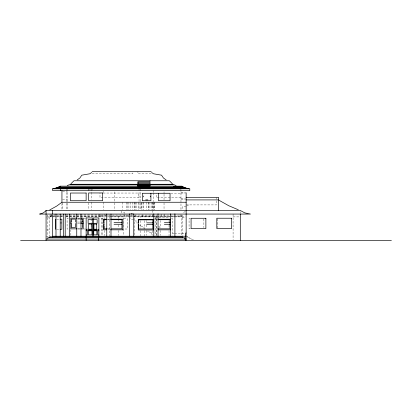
<?xml version="1.0" encoding="UTF-8"?>
<svg xmlns="http://www.w3.org/2000/svg" width="412" height="412" viewBox="0 0 412 412"><rect width="100%" height="100%" fill="white"/><g stroke="black" fill="none" stroke-linecap="round" stroke-linejoin="round"><path stroke-width="0.31" stroke-dasharray="2.06 1.54" d="M106.147 214.637L105.57 216.115M136.022 214.837L135.383 216.233M51.464 214.873L50.882 215.558L50.882 216.82M92.005 190.21L92.406 189.489M185.287 211.397L182.701 213.174M50.939 216.058L51.927 215.543M99.349 214.77L98.849 214.956L98.849 215.543L99.838 216.058M92.128 173.828L132.87 173.828L132.87 171.655M151.204 173.828L137.927 173.828L137.927 171.655M88.534 189.937L91.474 189.937M62.552 191.709L67.398 191.709M180.976 192.775L185.57 192.775M103.196 193.043L138.561 193.043L138.561 197.812L99.982 197.812L99.982 193.043M180.976 193.058L185.57 193.058M170.831 193.29L180.925 193.29M180.925 197.812L156.318 197.812L156.318 193.29M180.976 198.589L185.57 198.589M62.552 199.284L67.398 199.284M180.976 199.573L185.57 199.573M186.142 204.903L216.604 204.903L216.604 197.441M186.765 205.423L188.196 205.423L188.196 204.903M186.142 206.53L182.511 206.53L182.511 208.637L180.976 208.637M50.46 214.884L55.069 214.884M55.594 214.884L62.696 214.884M65.869 214.884L100.317 214.884M104.777 215.013L107.3 215.013M107.929 215.013L126.875 215.013L126.875 216.125M51.454 215.059L47.22 215.059L47.22 236.231M53.05 215.059L62.866 215.059M65.977 215.059L182.171 215.059L182.171 236.231M126.875 215.96L128.796 215.96M130.043 215.96L134.842 215.96L134.842 236.231M62.984 216.058L49.522 216.058L49.522 236.231M65.879 216.058L101.254 216.058M104.777 216.115L129.038 216.115M129.662 216.115L181.409 216.115L181.409 235.613M134.842 216.233L182.171 216.233M110.622 216.444L123.615 216.444L123.615 235.597M49.522 216.82L62.959 216.82M65.905 216.82L102.346 216.82M46.7 216.892L51.201 216.892M51.845 216.892L58.911 216.892M59.555 216.892L62.768 216.892M65.982 216.892L80.119 216.892M80.757 216.892L105.822 216.892M106.461 216.892L132.808 216.892M133.452 216.892L152.728 216.892M153.372 216.892L173.931 216.892M174.575 216.892L185.498 216.892M233.084 216.892L240.299 216.892M155.705 217.582L158.244 217.582M158.883 217.582L169.038 217.582M182.171 217.582L185.575 217.582M46.638 217.917L49.522 217.917M77.636 218.118L80.113 218.118M68.361 218.206L67.094 218.206L67.094 229.01L68.361 229.01M77.842 218.206L80.613 218.206M83.718 218.206L85.567 218.206M190.354 218.448L189.067 218.448L189.067 228.784L190.354 228.784M101.254 218.556L103.015 218.556M123.703 218.793L127.504 218.793L127.504 229.01L123.703 229.01M154.768 218.793L158.615 218.793M171.444 218.793L172.726 218.793L172.726 235.613M77.631 219.102L80.088 219.102M56.588 219.194L58.937 219.194M107.856 219.194L109.736 219.194M133.545 219.313L130.774 219.313L130.774 217.86M107.764 219.714L109.633 219.714M154.376 219.838L156.807 219.838M134.698 220.976L136.423 220.976L136.423 222.933L137.67 222.933M77.631 222.042L80.088 222.042M77.631 223.489L80.088 223.489M139.56 225.235L140.847 225.235M158.615 226.296L159.145 226.296L159.145 228.099M140.847 226.502L142.779 226.502L142.779 227.98L144.689 227.98M107.764 228.815L110.256 228.815M77.636 228.866L80.113 228.866M77.842 229.01L80.613 229.01M83.718 229.01L88.034 229.01M56.588 229.263L58.937 229.263M107.856 229.824L109.736 229.824M46.638 229.958L49.522 229.958M147.3 231.07L149.391 231.07L149.391 232.677L151.153 232.677M172.726 233.424L174.003 233.424M174.642 233.424L184.864 233.424M46.062 236.231L51.521 236.231M186.729 236.231L187.79 236.231L187.79 237.261M187.707 237.261L189.314 237.261L189.314 238.291M189.237 238.291L191.487 238.291L191.487 239.315M191.41 239.315L193.424 239.315M180.451 190.21L180.049 189.489M100.41 214.873L100.992 215.558L100.992 216.82M180.992 214.837L181.63 216.233M180.039 214.637L180.616 216.115M240.299 211.67L240.299 213.462M233.084 214.06L233.084 239.712M217.428 218.793L217.428 227.913M203.863 219.004L203.863 227.635M180.976 189.407L180.976 210.475M169.038 220.693L169.038 221.934M169.038 225.045L169.038 228.155M169.038 230.643L169.038 236.231M164.47 214.06L164.47 216.115M164.038 191.796L164.038 193.64M164.038 194.253L164.038 199.789M164.038 202.884L164.038 210.475M161.653 214.06L161.653 216.115M160.423 220.461L160.423 227.929M160.423 230.421L160.423 235.401M156.843 218.983L156.807 235.401M156.23 235.597L156.23 216.032L140.847 216.032L140.847 217.448M155.705 217.387L155.705 235.602M154.624 202.251L154.624 209.847M154.155 202.251L154.155 209.847M153.82 190.565L153.82 192.409M153.82 193.027L153.82 201.638M153.583 202.884L153.583 210.475M153.274 202.251L153.274 209.847M152.862 202.251L152.862 209.847M152.862 210.475L152.862 213.462M152.862 214.06L152.862 217.5M152.862 230.632L152.862 232.507L151.153 232.507L151.153 234.289L152.862 234.289L152.862 235.262M152.388 202.251L152.388 209.847M151.513 202.251L151.513 209.847M149.932 202.251L149.932 209.847M148.377 202.251L148.377 209.847M148.171 202.251L148.171 209.847M146.615 202.251L146.615 209.847M146.471 220.461L146.471 221.708M146.471 224.818L146.471 227.929M146.471 230.421L146.471 235.401M144.504 220.662L144.504 229.01M144.504 230.627L144.504 236.231M143.484 202.251L143.484 209.847M143.01 202.251L143.01 209.847M142.593 214.554L142.593 216.233M141.723 202.251L141.723 209.847M141.244 202.884L141.244 209.847M140.847 220.585L140.847 228.382M140.847 230.632L140.847 236.231M140.168 188.706L140.168 209.847M139.04 188.583L139.04 209.327M138.427 202.251L138.427 209.847M136.099 202.251L136.099 209.847M135.862 202.251L135.862 209.847M134.338 202.251L134.338 209.847M134.101 202.251L134.101 209.847M132.561 202.251L132.561 209.847M130.795 202.251L130.795 209.847M128.899 202.251L128.899 209.847M127.138 202.251L127.138 209.847M126.263 202.251L126.263 209.847M124.336 213.462L124.336 212.268L121.257 212.268L121.257 211.073M124.336 214.637L124.336 216.115M122.838 202.251L122.838 209.847M118.507 216.444L118.507 218.36M118.507 218.999L118.507 222.186M118.507 224.741L118.507 227.934M118.507 230.488L118.507 235.597M114.201 191.843L114.201 202.529M114.201 202.884L114.201 210.475M109.407 216.444L109.407 236.231M104.777 214.06L104.777 218.628M104.777 218.906L104.777 228.212M104.777 230.488L104.777 235.602M103.319 191.23L103.319 192.486M103.319 202.251L103.319 209.847M102.346 214.611L102.346 235.607M101.254 214.559L101.254 236.231M91.474 188.804L91.474 191.992M91.474 192.394L91.474 199.789M91.474 202.251L91.474 209.847M91.114 218.839L91.114 222.65M91.114 224.808L91.114 228.408M88.534 188.804L88.534 191.992M88.534 202.776L88.534 209.852M86.139 216.444L86.139 217.438M70.859 229.602L70.859 236.231M67.398 188.804L67.398 209.327M66.471 188.804L66.471 210.475M62.356 202.828L62.356 209.842M61.944 203.518L61.944 210.475"/><path stroke-width="0.62" d="M46.062 210.475A10.006 10.006 0 0 1 39.609 214.06L250.455 214.06L244.836 212.886L240.299 210.475L46.062 210.475L46.062 240.345M52.448 215.059L52.448 236.941M52.442 214.06L52.448 210.475M91.742 172.448L89.862 173.771L81.761 175.177L79.918 177.969L77.193 179.915M186.142 202.251L61.944 202.251L56.64 206.113L49.749 209.935M70.988 183.695L73.954 180.76L169.378 180.76L172.34 183.695M52.633 188.804L189.783 188.804L189.783 190.622L52.633 190.622L52.633 188.804L56.671 187.872L60.44 186.162L181.97 186.162M67.259 185.555L69.201 184.772L174.132 184.772L176.068 185.555M92.128 171.655L151.204 171.655M137.927 182.346L150.04 182.346L150.04 183.695L137.927 183.695M70.117 184.267L173.215 184.267M137.927 185.204L150.04 185.204M137.927 185.555L150.04 185.555M137.927 185.827L150.04 185.827M137.927 186.023L150.04 186.023M59.838 186.497L60.44 186.497M173.54 186.497L182.578 186.497M59.225 186.816L60.44 186.816M173.54 186.816L183.191 186.816M58.597 187.11L183.814 187.11M57.963 187.383L184.452 187.383M57.319 187.64L60.44 187.64M173.54 187.64L185.096 187.64M56.671 187.872L60.44 187.872M173.54 187.872L185.745 187.872M56.011 188.083L186.404 188.083M55.347 188.269L187.069 188.269M54.672 188.439L187.743 188.439M53.998 188.583L188.418 188.583M53.318 188.706L189.098 188.706M186.142 197.441L218.654 197.441L218.654 199.908L220.24 200.953L228.799 205.753L238.301 209.775M145.73 199.872L147.867 199.872M186.142 199.908L218.432 199.908L218.432 210.475M130.949 213.818L132.334 213.818M77.013 218.118L70.818 218.118L70.818 228.866L77.013 228.866M80.731 218.118L83.209 218.118L83.209 228.866L80.731 228.866M80.7 219.102L82.544 219.102L82.544 222.042M60.111 219.194L61.872 219.194L61.872 229.263L60.111 229.263M106.605 219.194L103.469 219.194L103.469 229.824L106.605 229.824M110.365 219.194L122.905 219.194L122.905 229.973M158.095 219.215L170.64 219.215M92.355 219.591L88.127 219.591L88.127 223.289L92.355 223.289M93.416 219.591L97.134 219.591L97.134 223.289L93.416 223.289M107.141 219.714L104.03 219.714L104.03 222.686M111.503 219.714L121.937 219.714L121.937 228.815L111.503 228.815M157.827 219.735L169.955 219.735L169.955 228.835L157.827 228.835M70.818 222.042L71.508 222.042L71.508 219.102L75.365 219.102L75.365 222.042M80.7 222.042L83.209 222.042M114.042 222.686L121.937 222.686M164.347 222.707L169.955 222.707M146.605 222.84L152.842 222.84M70.818 223.489L71.508 223.489L71.508 227.615L75.365 227.615L75.365 223.489M80.7 223.489L83.209 223.489M114.042 224.267L121.937 224.267M164.347 224.288L169.955 224.288M146.605 224.416L152.842 224.416M107.141 228.815L104.03 228.815L104.03 224.267M86.139 229.602L87.277 229.602L87.277 230.308L86.139 230.308M98.88 229.602L97.876 229.602L97.876 230.308L98.88 230.308M110.365 229.824L122.905 229.824M158.095 229.845L170.64 229.845M86.077 230.772L87.37 230.772L87.37 235L86.077 235M98.931 230.772L97.793 230.772L97.793 235L98.931 235M186.142 233.017L185.688 233.017L185.688 240.345M52.448 236.231L186.142 236.231M46.062 239.063L186.25 239.063M20.6 240.345L391.4 240.345M166.139 179.915L163.415 177.969L161.566 175.177L153.47 173.771L151.59 172.448M240.299 214.06L240.299 240.345M186.142 192.775L186.142 209.775M186.142 210.475L186.142 240.345M184.555 239.063L184.555 237.647L47.828 237.647L47.828 239.063M182.655 237.647L182.655 236.941L49.728 236.941L49.728 237.647M174.909 213.818L174.909 236.231M170.681 213.818L170.681 236.231M158.481 193.259L158.481 200.721L170.048 200.721L170.048 193.259L142.331 193.259L142.331 200.721L150.91 200.721L150.91 193.259M158.043 213.818L158.043 236.231M153.815 213.818L153.815 236.231M150.277 196.04L150.277 196.848M150.04 180.76L150.04 181.579L137.927 181.579L137.927 184.267M150.04 184.267L150.04 184.772M143.407 196.04L143.407 196.848M138.7 222.84L138.7 219.869L152.842 219.869L152.842 228.969L138.7 228.969L138.7 224.416M137.927 184.772L137.927 186.162M133.756 213.818L133.756 236.231M129.528 213.818L129.528 236.231M110.998 213.998L110.998 236.231M106.77 213.998L106.77 236.231M98.88 236.231L98.88 217.938L93.416 217.938L93.416 236.231M98.35 236.231L98.35 240.345M92.355 236.231L92.355 217.938L86.139 217.938L86.139 240.345M82.544 223.489L82.544 227.615M80.979 214.039L80.984 236.231M76.756 214.039L76.756 236.231M69.391 214.06L69.391 236.231M65.199 214.06L65.199 236.231M63.458 214.06L63.458 236.231M61.944 190.622L61.944 202.251M60.997 222.65L60.997 223.17M60.44 186.162L60.44 190.622M60.214 214.034L60.214 236.231M55.986 214.034L55.986 236.231M55.414 219.194L55.414 229.263M102.609 192.955L88.632 192.955L88.632 200.721L102.609 200.721L102.609 192.955M86.129 193.027L70.452 193.027L70.452 200.721L86.129 200.721L86.129 193.027M205.882 218.267L191.08 218.267L191.08 228.598L205.882 228.598L205.882 218.267M231.611 218.231L216.81 218.231L216.81 228.567L231.611 228.567L231.611 218.231M153.604 219.349L138.257 219.349L138.257 229.973L153.604 229.973L153.604 219.349M91.768 224.077L88.595 224.077L88.595 229.211L91.768 229.211L91.768 224.077M96.717 224.077L93.931 224.077L93.931 229.211L96.717 229.211L96.717 224.077M91.922 229.705L88.4 229.705L88.4 230.349L91.922 230.349L91.922 229.705M96.892 229.705L93.792 229.705L93.792 230.349L96.892 230.349L96.892 229.705M91.969 230.777L88.446 230.777L88.446 234.886L91.969 234.886L91.969 230.777M96.851 230.777L93.756 230.777L93.756 234.886L96.851 234.886L96.851 230.777"/></g></svg>
